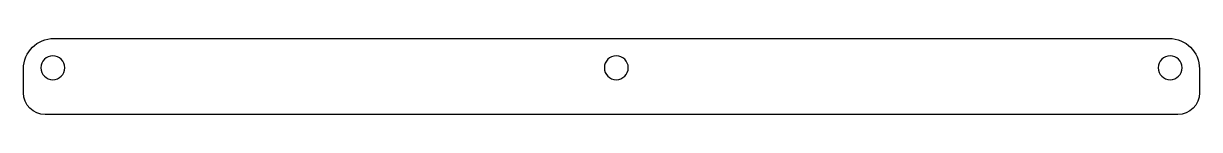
# Model space of a CAD drawing. Header units: millimetres. Extents: x 12 to 283, y -69 to -52.
import ezdxf

# ---------------------------------------------------------------- set-up
doc = ezdxf.new("R2010")
doc.units = ezdxf.units.MM
doc.header["$MEASUREMENT"] = 0
doc.layers.add('Layer 1', color=7, linetype='Continuous')

msp = doc.modelspace()

# ---------------------------------------------------------------- linework, layer by layer
at = {"layer": 'Layer 1', "color": 7, "lineweight": 25, "true_color": 0xffffff}
for points, knots in [([(19.22, -51.6), (15.36, -51.6), (12.22, -54.74), (12.22, -58.6), (12.22, -58.6), (12.22, -64.13), (12.22, -64.13), (12.22, -66.89), (14.46, -69.13), (17.22, -69.13), (17.22, -69.13), (277.9, -69.13), (277.9, -69.13), (280.66, -69.13), (282.9, -66.89), (282.9, -64.13), (282.9, -64.13), (282.9, -58.6), (282.9, -58.6), (282.9, -54.74), (279.77, -51.6), (275.9, -51.6), (275.9, -51.6), (19.22, -51.6), (19.22, -51.6)], [0, 0, 0, 0, 1, 1, 1, 2, 2, 2, 3, 3, 3, 4, 4, 4, 5, 5, 5, 6, 6, 6, 7, 7, 7, 8, 8, 8, 8]), ([(21.72, -58.35), (21.72, -59.87), (20.49, -61.1), (18.97, -61.1), (17.46, -61.1), (16.22, -59.87), (16.22, -58.35), (16.22, -56.83), (17.46, -55.6), (18.97, -55.6), (20.49, -55.6), (21.72, -56.83), (21.72, -58.35)], [0, 0, 0, 0, 1, 1, 1, 2, 2, 2, 3, 3, 3, 4, 4, 4, 4]), ([(151.42, -58.35), (151.42, -59.87), (150.19, -61.1), (148.67, -61.1), (147.15, -61.1), (145.92, -59.87), (145.92, -58.35), (145.92, -56.83), (147.15, -55.6), (148.67, -55.6), (150.19, -55.6), (151.42, -56.83), (151.42, -58.35)], [0, 0, 0, 0, 1, 1, 1, 2, 2, 2, 3, 3, 3, 4, 4, 4, 4]), ([(278.9, -58.35), (278.9, -59.87), (277.67, -61.1), (276.15, -61.1), (274.63, -61.1), (273.4, -59.87), (273.4, -58.35), (273.4, -56.83), (274.63, -55.6), (276.15, -55.6), (277.67, -55.6), (278.9, -56.83), (278.9, -58.35)], [0, 0, 0, 0, 1, 1, 1, 2, 2, 2, 3, 3, 3, 4, 4, 4, 4])]:
    msp.add_open_spline(points, degree=3, knots=knots, dxfattribs=at)

doc.saveas('drawing.dxf')
